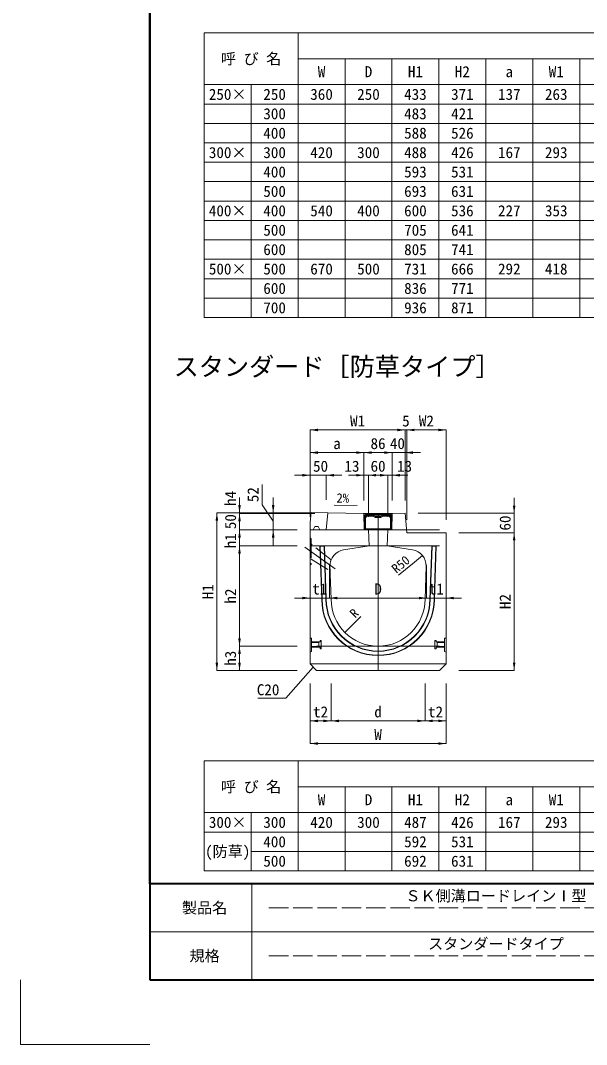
# Model space of a CAD drawing. Units: millimetres at full size. Extents: x -256 to 8822, y 144 to 6610.
# Drawn here: x -256 to 1492, y 144 to 3311 of the extents above; entities that cross this region are included whole.
import ezdxf
from ezdxf.enums import TextEntityAlignment as Align

# ---------------------------------------------------------------- set-up
doc = ezdxf.new("R2010")
doc.units = ezdxf.units.MM
doc.header["$LTSCALE"] = 10
doc.linetypes.add('CHAIN', pattern=[18.5, 12, -1.5, 3.5, -1.5])
doc.linetypes.add('DASHED', pattern=[7.5, 6, -1.5])
for name, color, linetype, lineweight in [('Defpoints_3', 8, 'Continuous', 0), ('KIJUN', 7, 'Continuous', 9), ('WWAY', 7, 'DASHED', 9), ('グレーチング', 7, 'Continuous', 5), ('図枠', 7, 'Continuous', 5), ('寸法線', 7, 'Continuous', 13), ('寸法表', 30, 'Continuous', 13), ('引出線', 4, 'Continuous', 13), ('排水孔', 30, 'DASHED', 9), ('目地', 132, 'Continuous', 5), ('補助線', 8, 'Continuous', 9)]:
    doc.layers.add(name, color=color, linetype=linetype, lineweight=lineweight)
doc.styles.add('ＭＳ ゴシック', font='')
doc.styles.get('ＭＳ ゴシック').set_extended_font_data('MS Gothic')

# ---------------------------------------------------------------- blocks, each defined once
blk = doc.blocks.new('filled_arrow')
at = {"color": 0, "linetype": 'Continuous', "lineweight": -2}
blk.add_solid([(7.5, 1.25), (0, 0), (7.5, -1.25)], dxfattribs=at)

msp = doc.modelspace()

# ---------------------------------------------------------------- linework, layer by layer
at = {"layer": 'Defpoints_3'}
for p, q in [((456.14, 3112.44), (456.14, 2392.44)), ((311.14, 3052.44), (891.14, 3052.44)), ((1181.14, 3052.44), (1761.14, 3052.44)), ((311.14, 2992.44), (891.14, 2992.44)), ((1181.14, 2992.44), (1761.14, 2992.44)), ((311.14, 2872.44), (891.14, 2872.44)), ((1181.14, 2872.44), (1761.14, 2872.44)), ((311.14, 2812.44), (891.14, 2812.44)), ((1181.14, 2812.44), (1761.14, 2812.44)), ((311.14, 2692.44), (891.14, 2692.44)), ((1181.14, 2692.44), (1761.14, 2692.44)), ((311.14, 2632.44), (891.14, 2632.44)), ((1181.14, 2632.44), (1761.14, 2632.44)), ((311.14, 2512.44), (891.14, 2512.44)), ((1181.14, 2512.44), (1761.14, 2512.44)), ((311.14, 2452.44), (891.14, 2452.44)), ((1181.14, 2452.44), (1761.14, 2452.44)), ((456.14, 861.4), (456.14, 681.4)), ((311.14, 801.4), (891.14, 801.4)), ((1181.14, 801.4), (1761.14, 801.4)), ((456.14, 741.4), (891.14, 741.4)), ((1181.14, 741.4), (1761.14, 741.4))]:
    msp.add_line(p, q, dxfattribs=at)
at = {"layer": 'Defpoints_3', "color": 7, "lineweight": 13}
for p in [(-256.36, 344.4), (143.64, 144.4)]:
    msp.add_line(p, (-256.36, 144.4), dxfattribs=at)
at = {"layer": 'KIJUN', "lineweight": 13}
for p, q in [((688.22, 1736.13), (693.22, 1788.17)), ((648.22, 1736.13), (653.22, 1746.13)), ((653.22, 1746.13), (663.22, 1746.13)), ((663.22, 1746.13), (668.22, 1736.13)), ((638.22, 1736.13), (648.22, 1736.13)), ((668.22, 1736.13), (688.22, 1736.13))]:
    msp.add_line(p, q, dxfattribs=at)
at = {"layer": 'KIJUN', "lineweight": 20}
for p, q in [((804.72, 1786.13), (693.22, 1788.17)), ((805.72, 1736.13), (804.72, 1786.13)), ((891.72, 1786.13), (890.72, 1736.13)), ((931.72, 1786.86), (891.72, 1786.13)), ((936.72, 1726.86), (931.72, 1786.86)), ((638.22, 1736.13), (638.22, 1321.13)), ((818.22, 1736.13), (805.72, 1736.13)), ((820.22, 1686.65), (818.22, 1736.13)), ((878.22, 1736.13), (876.22, 1686.65)), ((890.72, 1736.13), (878.22, 1736.13)), ((1058.22, 1726.86), (936.72, 1726.86)), ((1058.22, 1321.13), (1058.22, 1726.86)), ((741.8, 1674.1), (820.22, 1686.65)), ((876.22, 1686.65), (954.64, 1674.1)), ((703.22, 1521.13), (699.73, 1623.02)), ((996.71, 1623.02), (993.22, 1521.13)), ((638.22, 1321.13), (658.22, 1301.13)), ((658.22, 1301.13), (1038.22, 1301.13)), ((1038.22, 1301.13), (1058.22, 1321.13))]:
    msp.add_line(p, q, dxfattribs=at)
at = {"layer": 'KIJUN', "linetype": 'DASHED', "lineweight": 15}
for p, q in [((638.22, 1711.13), (641.42, 1707.93)), ((641.42, 1707.93), (641.42, 1629.33)), ((641.42, 1629.33), (638.22, 1626.13))]:
    msp.add_line(p, q, dxfattribs=at)
at = {"layer": 'KIJUN'}
msp.add_line((638.22, 1321.13), (1058.22, 1321.13), dxfattribs=at)
for points in [[(638.22, 1357.13), (638.22, 1401.13), (642.72, 1401.13), (642.72, 1359.13)], [(1058.22, 1357.13), (1058.22, 1401.13), (1053.72, 1401.13), (1053.72, 1359.13)]]:
    msp.add_lwpolyline(points, close=True, dxfattribs=at)
at = {"layer": 'KIJUN', "linetype": 'DASHED', "lineweight": 5}
for points in [[(642.72, 1372.9), (642.72, 1389.35), (669.22, 1389.35), (669.22, 1393.88), (672.72, 1393.88), (672.72, 1368.38), (669.22, 1368.38), (669.22, 1372.9)], [(1053.72, 1372.9), (1053.72, 1389.35), (1027.22, 1389.35), (1027.22, 1393.88), (1023.72, 1393.88), (1023.72, 1368.38), (1027.22, 1368.38), (1027.22, 1372.9)]]:
    msp.add_lwpolyline(points, close=True, dxfattribs=at)
for points in [[(642.72, 1375.13), (665.72, 1375.13), (665.72, 1387.13), (642.72, 1387.13)], [(1053.72, 1375.13), (1030.72, 1375.13), (1030.72, 1387.13), (1053.72, 1387.13)]]:
    msp.add_lwpolyline(points, dxfattribs=at)
at = {"layer": 'KIJUN', "lineweight": 20}
for centre, radius, start, end in [((749.7, 1624.73), 50, 99.09028, 181.96142), ((946.74, 1624.73), 50, 358.03858, 80.90972), ((848.22, 1521.13), 145, 180, 0)]:
    msp.add_arc(centre, radius, start, end, dxfattribs=at)
at = {"layer": 'WWAY'}
msp.add_line((700.21, 1608.83), (699.73, 1623.02), dxfattribs=at)
msp.add_arc((749.7, 1624.73), 50, 159.09521, 181.96142, dxfattribs=at)
at = {"layer": 'グレーチング', "lineweight": 9}
for p, q in [((806.97, 1781.23), (806.97, 1736.15)), ((887.47, 1783.23), (808.97, 1783.23)), ((809.47, 1778.73), (809.47, 1736.15)), ((812.39, 1775.32), (809.47, 1775.32)), ((884.97, 1780.73), (811.47, 1780.73)), ((812.39, 1780.73), (812.39, 1775.32)), ((831.08, 1778.23), (812.39, 1778.23)), ((839.46, 1776.78), (831.97, 1780.52)), ((839.46, 1774.28), (831.97, 1778.02)), ((840.36, 1776.57), (856.08, 1776.57)), ((856.08, 1774.07), (840.36, 1774.07)), ((856.97, 1776.78), (864.46, 1780.52)), ((856.97, 1774.28), (864.46, 1778.02)), ((865.36, 1778.23), (884.05, 1778.23)), ((884.05, 1780.73), (884.05, 1775.32)), ((884.05, 1775.32), (886.97, 1775.32)), ((886.97, 1778.73), (886.97, 1736.15)), ((889.47, 1781.23), (889.47, 1736.15)), ((809.47, 1739.07), (886.97, 1739.07))]:
    msp.add_line(p, q, dxfattribs=at)
for centre, start, end in [((808.97, 1781.23), 90, 180), ((811.47, 1778.73), 90, 180), ((831.08, 1778.73), 63.44447, 90), ((831.08, 1776.23), 63.44447, 90), ((840.36, 1778.57), 243.44447, 270), ((840.36, 1776.07), 243.44447, 270), ((856.08, 1778.57), 270, 296.55553), ((856.08, 1776.07), 270, 296.55553), ((865.35, 1778.73), 90, 116.55553), ((865.36, 1776.23), 90, 116.55553), ((884.97, 1778.73), 0, 90), ((887.47, 1781.23), 0, 90)]:
    msp.add_arc(centre, 2, start, end, dxfattribs=at)
at = {"layer": '図枠', "lineweight": 40}
for p, q in [((143.64, 5884.4), (143.64, 344.4)), ((143.64, 344.4), (3743.64, 344.4))]:
    msp.add_line(p, q, dxfattribs=at)
at = {"layer": '図枠', "lineweight": 13}
for p, q in [((3743.64, 641.4), (143.64, 641.4)), ((458.64, 344.4), (458.64, 641.4)), ((2843.64, 492.9), (143.64, 492.9))]:
    msp.add_line(p, q, dxfattribs=at)
at = {"layer": '図枠', "linetype": 'DASHED', "lineweight": 9}
for p, q in [((1921.14, 567.15), (503.64, 567.15)), ((1921.14, 418.65), (503.64, 418.65))]:
    msp.add_line(p, q, dxfattribs=at)
at = {"layer": '寸法線'}
for p, q in [((931.72, 2044.62), (638.22, 2044.62)), ((638.22, 1776.13), (638.22, 2044.62)), ((883.72, 2044.62), (984.72, 2044.62)), ((931.72, 1826.86), (931.72, 2044.62)), ((931.72, 1826.86), (931.72, 2044.62)), ((936.72, 1766.86), (936.72, 2044.62)), ((936.72, 2044.62), (1058.22, 2044.62)), ((936.72, 1766.86), (936.72, 2044.62)), ((1058.22, 1766.86), (1058.22, 2044.62)), ((804.72, 1974.62), (638.22, 1974.62)), ((638.22, 1776.13), (638.22, 1974.62)), ((804.72, 1974.62), (891.72, 1974.62)), ((804.72, 1826.13), (804.72, 1974.62)), ((804.72, 1826.13), (804.72, 1974.62)), ((843.72, 1974.62), (979.72, 1974.62)), ((891.72, 1826.13), (891.72, 1974.62)), ((891.72, 1826.13), (891.72, 1974.62)), ((931.72, 1826.86), (931.72, 1974.62)), ((590.22, 1904.62), (736.22, 1904.62)), ((638.22, 1776.13), (638.22, 1904.62)), ((688.22, 1828.27), (688.22, 1904.62)), ((756.72, 1904.62), (866.22, 1904.62)), ((804.72, 1826.13), (804.72, 1904.62)), ((818.22, 1776.13), (818.22, 1904.62)), ((818.22, 1904.62), (878.22, 1904.62)), ((818.22, 1776.13), (818.22, 1904.62)), ((830.22, 1904.62), (939.72, 1904.62)), ((878.22, 1776.13), (878.22, 1904.62)), ((878.22, 1776.13), (878.22, 1904.62)), ((891.72, 1826.13), (891.72, 1904.62)), ((489.8, 1813.49), (489.8, 1875.71)), ((420.28, 1738.13), (420.28, 1836.17)), ((524.3, 1762.15), (489.8, 1813.49)), ((524.3, 1836.17), (524.3, 1688.13)), ((1268.65, 1678.86), (1268.65, 1834.86)), ((350.28, 1301.13), (350.28, 1788.17)), ((653.22, 1788.17), (350.28, 1788.17)), ((653.22, 1788.17), (420.28, 1788.17)), ((420.28, 1688.13), (420.28, 1786.13)), ((653.01, 1786.13), (420.28, 1786.13)), ((653.01, 1786.13), (420.28, 1786.13)), ((653.22, 1788.17), (524.3, 1788.17)), ((971.72, 1786.86), (1268.65, 1786.86)), ((420.28, 1638.13), (420.28, 1736.13)), ((598.22, 1736.13), (420.28, 1736.13)), ((598.22, 1736.13), (420.28, 1736.13)), ((598.22, 1736.13), (524.3, 1736.13)), ((1098.22, 1726.86), (1268.65, 1726.86)), ((1098.22, 1726.86), (1268.65, 1726.86)), ((1268.65, 1726.86), (1268.65, 1301.13)), ((420.28, 1376.13), (420.28, 1686.13)), ((598.22, 1686.13), (420.28, 1686.13)), ((598.22, 1686.13), (420.28, 1686.13)), ((698.22, 1627.13), (698.22, 1524.94)), ((698.22, 1627.13), (698.22, 1524.94)), ((998.22, 1627.13), (998.22, 1524.94)), ((998.22, 1627.13), (998.22, 1524.94)), ((590.22, 1524.94), (746.22, 1524.94)), ((698.22, 1524.94), (998.22, 1524.94)), ((950.22, 1524.94), (1106.22, 1524.94)), ((598.22, 1376.13), (420.28, 1376.13)), ((420.28, 1376.13), (420.28, 1301.13)), ((598.22, 1376.13), (420.28, 1376.13)), ((598.22, 1301.13), (350.28, 1301.13)), ((598.22, 1301.13), (420.28, 1301.13)), ((1098.22, 1301.13), (1268.65, 1301.13)), ((638.22, 1261.13), (638.22, 1145.04)), ((638.22, 1261.13), (638.22, 1075.04)), ((703.22, 1261.13), (703.22, 1145.04)), ((703.22, 1261.13), (703.22, 1145.04)), ((993.22, 1261.13), (993.22, 1145.04)), ((993.22, 1261.13), (993.22, 1145.04)), ((1058.22, 1261.13), (1058.22, 1145.04)), ((1058.22, 1261.13), (1058.22, 1075.04)), ((638.22, 1145.04), (703.22, 1145.04)), ((703.22, 1145.04), (993.22, 1145.04)), ((993.22, 1145.04), (1058.22, 1145.04)), ((638.22, 1075.04), (1058.22, 1075.04))]:
    msp.add_line(p, q, dxfattribs=at)
at = {"layer": '寸法表'}
for p, q in [((311.14, 3272.44), (3576.14, 3272.44)), ((311.14, 3272.44), (311.14, 2392.44)), ((601.14, 3272.44), (601.14, 2392.44)), ((601.14, 3192.44), (3356.14, 3192.44)), ((746.14, 3192.44), (746.14, 2392.44)), ((891.14, 3192.44), (891.14, 2392.44)), ((1036.14, 3192.44), (1036.14, 2392.44)), ((1181.14, 3192.44), (1181.14, 2392.44)), ((1326.14, 3192.44), (1326.14, 2392.44)), ((1471.14, 3192.44), (1471.14, 2392.44)), ((311.14, 3112.44), (3576.14, 3112.44)), ((891.14, 3052.44), (1181.14, 3052.44)), ((891.14, 2992.44), (1181.14, 2992.44)), ((311.14, 2932.44), (1616.14, 2932.44)), ((891.14, 2872.44), (1181.14, 2872.44)), ((891.14, 2812.44), (1181.14, 2812.44)), ((311.14, 2752.44), (1616.14, 2752.44)), ((891.14, 2692.44), (1181.14, 2692.44)), ((891.14, 2632.44), (1181.14, 2632.44)), ((311.14, 2572.44), (2921.14, 2572.44)), ((891.14, 2512.44), (1181.14, 2512.44)), ((891.14, 2452.44), (1181.14, 2452.44)), ((311.14, 2392.44), (3576.14, 2392.44)), ((311.14, 1021.4), (3576.14, 1021.4)), ((311.14, 1021.4), (311.14, 681.4)), ((601.14, 1021.4), (601.14, 681.4)), ((601.14, 941.4), (3356.14, 941.4)), ((746.14, 941.4), (746.14, 681.4)), ((891.14, 941.4), (891.14, 681.4)), ((1036.14, 941.4), (1036.14, 681.4)), ((1181.14, 941.4), (1181.14, 681.4)), ((1326.14, 941.4), (1326.14, 681.4)), ((1471.14, 941.4), (1471.14, 681.4)), ((311.14, 861.4), (3576.14, 861.4)), ((891.14, 801.4), (1181.14, 801.4)), ((891.14, 741.4), (1181.14, 741.4)), ((311.14, 681.4), (3576.14, 681.4))]:
    msp.add_line(p, q, dxfattribs=at)
at = {"layer": '引出線'}
msp.add_line((783.46, 1810.69), (712.63, 1812.11), dxfattribs=at)
for points in [[(985.33, 1656.52), (954.3, 1630.96), (911.75, 1595.91)], [(745.69, 1418.6), (782.83, 1455.75), (794.57, 1467.48)], [(648.22, 1311.13), (563.43, 1215.29), (476.92, 1215.29)]]:
    msp.add_lwpolyline(points, dxfattribs=at)
at = {"layer": '排水孔', "linetype": 'CHAIN'}
msp.add_line((621.93, 1682.52), (715.87, 1615.53), dxfattribs=at)
at = {"layer": '排水孔'}
for p, q in [((702.99, 1642.57), (641.42, 1692.63)), ((641.42, 1644.63), (700.21, 1608.83))]:
    msp.add_line(p, q, dxfattribs=at)
at = {"layer": '目地'}
for p, q in [((668.55, 1686.13), (669.58, 1685.13)), ((681.59, 1685.13), (682.56, 1686.13)), ((1013.88, 1686.13), (1008.22, 1520.87)), ((1009.22, 1520.85), (1014.84, 1685.13)), ((1013.88, 1686.13), (1014.84, 1685.13)), ((1026.85, 1685.13), (1027.88, 1686.13))]:
    msp.add_line(p, q, dxfattribs=at)
for points in [[(688.22, 1520.87), (682.56, 1686.13), (668.55, 1686.13), (674.22, 1520.61)], [(675.22, 1520.63), (669.58, 1685.13), (681.59, 1685.13), (687.22, 1520.85)], [(1022.22, 1520.61), (1027.88, 1686.13), (1013.88, 1686.13)], [(1014.84, 1685.13), (1026.85, 1685.13), (1021.22, 1520.63)]]:
    msp.add_lwpolyline(points, dxfattribs=at)
for radius, start, end in [(174, 180.17091, 359.82909), (173, 180.16574, 359.83426), (161, 180.10002, 359.89998), (160, 180.09421, 359.90579)]:
    msp.add_arc((848.22, 1521.13), radius, start, end, dxfattribs=at)
at = {"layer": '補助線', "lineweight": 40}
for p, q in [((143.64, 641.4), (143.64, 5781.4)), ((3743.64, 641.4), (143.64, 641.4))]:
    msp.add_line(p, q, dxfattribs=at)
at = {"layer": '補助線', "lineweight": 13}
for p, q in [((641.22, 1789.13), (638.22, 1759.13)), ((693.22, 1788.17), (641.22, 1789.13)), ((804.72, 1786.13), (891.72, 1786.13)), ((848.22, 1301.13), (848.22, 1786.13)), ((638.22, 1759.13), (638.22, 1736.13))]:
    msp.add_line(p, q, dxfattribs=at)
at = {"layer": '補助線', "lineweight": 20}
for p, q in [((638.22, 1736.13), (1038.22, 1736.13)), ((638.22, 1686.13), (1038.22, 1686.13)), ((658.22, 1376.13), (1038.22, 1376.13))]:
    msp.add_line(p, q, dxfattribs=at)

# ---------------------------------------------------------------- block references
at = {"layer": '寸法線', "xscale": 3.2, "yscale": 3.2}
for p in [(638.22, 2044.62), (936.72, 2044.62), (936.72, 2044.62), (638.22, 1974.62), (804.72, 1974.62), (931.72, 1974.62), (688.22, 1904.62), (818.22, 1904.62), (818.22, 1904.62), (891.72, 1904.62), (698.22, 1524.94), (698.22, 1524.94), (1058.22, 1524.94), (638.22, 1145.04), (703.22, 1145.04), (993.22, 1145.04), (638.22, 1075.04)]:
    msp.add_blockref('filled_arrow', p, dxfattribs=at)
for p, rotation in [((931.72, 2044.62), 180), ((931.72, 2044.62), 180), ((1058.22, 2044.62), 180), ((804.72, 1974.62), 180), ((891.72, 1974.62), 180), ((891.72, 1974.62), 180), ((638.22, 1904.62), 180), ((804.72, 1904.62), 180), ((878.22, 1904.62), 180), ((878.22, 1904.62), 180), ((420.28, 1788.17), 90), ((524.3, 1788.17), 90), ((1268.65, 1786.86), 90), ((350.28, 1788.17), 270), ((420.28, 1786.13), 270), ((420.28, 1786.13), 270), ((420.28, 1736.13), 270), ((420.28, 1736.13), 270), ((524.3, 1736.13), 270), ((1268.65, 1726.86), 270), ((1268.65, 1726.86), 270), ((420.28, 1686.13), 270), ((420.28, 1686.13), 270), ((638.22, 1524.94), 180), ((998.22, 1524.94), 180), ((998.22, 1524.94), 180), ((420.28, 1376.13), 90), ((420.28, 1376.13), 270), ((350.28, 1301.13), 90), ((420.28, 1301.13), 90), ((1268.65, 1301.13), 90), ((703.22, 1145.04), 180), ((993.22, 1145.04), 180), ((1058.22, 1145.04), 180), ((1058.22, 1075.04), 180)]:
    msp.add_blockref('filled_arrow', p, dxfattribs=dict(at, rotation=rotation))
at = {"layer": '引出線'}
for p, xscale, yscale, rotation in [((783.46, 1810.69), 0.133, 0.133, 178.9), ((985.33, 1656.52), 0.133, 0.133, 219.5), ((745.69, 1418.6), 0.133, 0.133, 45), ((648.22, 1311.13), 0.16, 0.16, 228.5)]:
    msp.add_blockref('filled_arrow', p, dxfattribs=dict(at, xscale=xscale, yscale=yscale, rotation=rotation))

# ---------------------------------------------------------------- texts
at = {"layer": '図枠', "style": 'ＭＳ ゴシック'}
msp.add_text('スタンダード［防草タイプ］', height=56.96, dxfattribs=at).set_placement((216.68, 2240.45), align=Align.MIDDLE_LEFT)
for s, p in [('ＳＫ側溝ロードレインⅠ型', (1212.39, 604.27)), ('製品名', (312.39, 567.15)), ('スタンダードタイプ', (1212.39, 455.77)), ('規格', (312.39, 418.65))]:
    msp.add_text(s, height=34.18, dxfattribs=at).set_placement(p, align=Align.MIDDLE_CENTER)
at = {"layer": '寸法線', "style": 'ＭＳ ゴシック'}
for s, p in [('W1', (784.97, 2072.62)), ('5', (934.22, 2072.62)), ('W2', (997.47, 2072.62)), ('a', (721.47, 2002.62)), ('86', (848.22, 2002.62)), ('40', (907.94, 2002.62)), ('50', (670.61, 1932.62)), ('13', (767.61, 1932.62)), ('60', (848.22, 1932.62)), ('13', (930.16, 1932.62)), ('t1', (668.22, 1552.94)), ('D', (848.22, 1552.94)), ('t1', (1028.22, 1552.94)), ('t2', (670.72, 1173.04)), ('d', (848.22, 1173.04)), ('t2', (1025.72, 1173.04)), ('W', (848.22, 1103.04))]:
    msp.add_text(s, height=34.18, dxfattribs=at).set_placement(p, align=Align.MIDDLE_CENTER)
for s, p in [('h4', (392.28, 1833)), ('52', (461.8, 1844.6)), ('50', (392.28, 1761.13)), ('60', (1240.65, 1756.86)), ('h1', (392.28, 1701.75)), ('H1', (322.28, 1544.65)), ('h2', (392.28, 1531.13)), ('H2', (1240.65, 1514)), ('h3', (392.28, 1338.63))]:
    msp.add_text(s, height=34.18, rotation=90, dxfattribs=at).set_placement(p, align=Align.MIDDLE_CENTER)
at = {"layer": '寸法表', "style": 'ＭＳ ゴシック'}
for s, p in [('呼 び 名', (456.14, 3192.44)), ('W', (673.64, 3152.44)), ('D', (818.64, 3152.44)), ('H1', (963.64, 3152.44)), ('H2', (1108.64, 3152.44)), ('W1', (1398.64, 3152.44)), ('a', (1253.64, 3152.44)), ('250×', (383.64, 3082.44)), ('250', (528.64, 3082.44)), ('360', (673.64, 3082.44)), ('250', (818.64, 3082.44)), ('433', (963.64, 3082.44)), ('371', (1108.64, 3082.44)), ('137', (1253.64, 3082.44)), ('263', (1398.64, 3082.44)), ('300', (528.64, 3022.44)), ('483', (963.64, 3022.44)), ('421', (1108.64, 3022.44)), ('400', (528.64, 2962.44)), ('588', (963.64, 2962.44)), ('526', (1108.64, 2962.44)), ('300×', (383.64, 2902.44)), ('300', (528.64, 2902.44)), ('420', (673.64, 2902.44)), ('300', (818.64, 2902.44)), ('488', (963.64, 2902.44)), ('426', (1108.64, 2902.44)), ('167', (1253.64, 2902.44)), ('293', (1398.64, 2902.44)), ('400', (528.64, 2842.44)), ('593', (963.64, 2842.44)), ('531', (1108.64, 2842.44)), ('500', (528.64, 2782.44)), ('693', (963.64, 2782.44)), ('631', (1108.64, 2782.44)), ('400×', (383.64, 2722.44)), ('400', (528.64, 2722.44)), ('540', (673.64, 2722.44)), ('400', (818.64, 2722.44)), ('600', (963.64, 2722.44)), ('536', (1108.64, 2722.44)), ('227', (1253.64, 2722.44)), ('353', (1398.64, 2722.44)), ('500', (528.64, 2662.44)), ('705', (963.64, 2662.44)), ('641', (1108.64, 2662.44)), ('600', (528.64, 2602.44)), ('805', (963.64, 2602.44)), ('741', (1108.64, 2602.44)), ('500×', (383.64, 2542.44)), ('500', (528.64, 2542.44)), ('670', (673.64, 2542.44)), ('500', (818.64, 2542.44)), ('731', (963.64, 2542.44)), ('666', (1108.64, 2542.44)), ('292', (1253.64, 2542.44)), ('418', (1398.64, 2542.44)), ('600', (528.64, 2482.44)), ('836', (963.64, 2482.44)), ('771', (1108.64, 2482.44)), ('700', (528.64, 2422.44)), ('936', (963.64, 2422.44)), ('871', (1108.64, 2422.44)), ('呼 び 名', (456.14, 941.4)), ('W', (673.64, 901.4)), ('D', (818.64, 901.4)), ('H1', (963.64, 901.4)), ('H2', (1108.64, 901.4)), ('W1', (1398.64, 901.4)), ('a', (1253.64, 901.4)), ('300×', (383.64, 831.4)), ('300', (528.64, 831.4)), ('420', (673.64, 831.4)), ('300', (818.64, 831.4)), ('487', (963.64, 831.4)), ('426', (1108.64, 831.4)), ('167', (1253.64, 831.4)), ('293', (1398.64, 831.4)), ('(防草)', (383.64, 741.4)), ('400', (528.64, 771.4)), ('592', (963.64, 771.4)), ('531', (1108.64, 771.4)), ('500', (528.64, 711.4)), ('692', (963.64, 711.4)), ('631', (1108.64, 711.4))]:
    msp.add_text(s, height=34.18, dxfattribs=at).set_placement(p, align=Align.MIDDLE_CENTER)
at = {"layer": '引出線', "style": 'ＭＳ ゴシック'}
msp.add_text('2%', height=28.48, rotation=358.854, dxfattribs=at).set_placement((739.34, 1834.24), align=Align.MIDDLE_CENTER)
msp.add_text('R50', height=28.48, rotation=39.474, dxfattribs=at).set_placement((931.41, 1658.75), align=Align.TOP_RIGHT)
msp.add_text('R', height=28.48, rotation=45, dxfattribs=at).set_placement((757.38, 1481.2), align=Align.TOP_LEFT)
msp.add_text('C20', height=34.18, dxfattribs=at).set_placement((543.43, 1258.49), align=Align.TOP_RIGHT)

doc.saveas('drawing.dxf')
